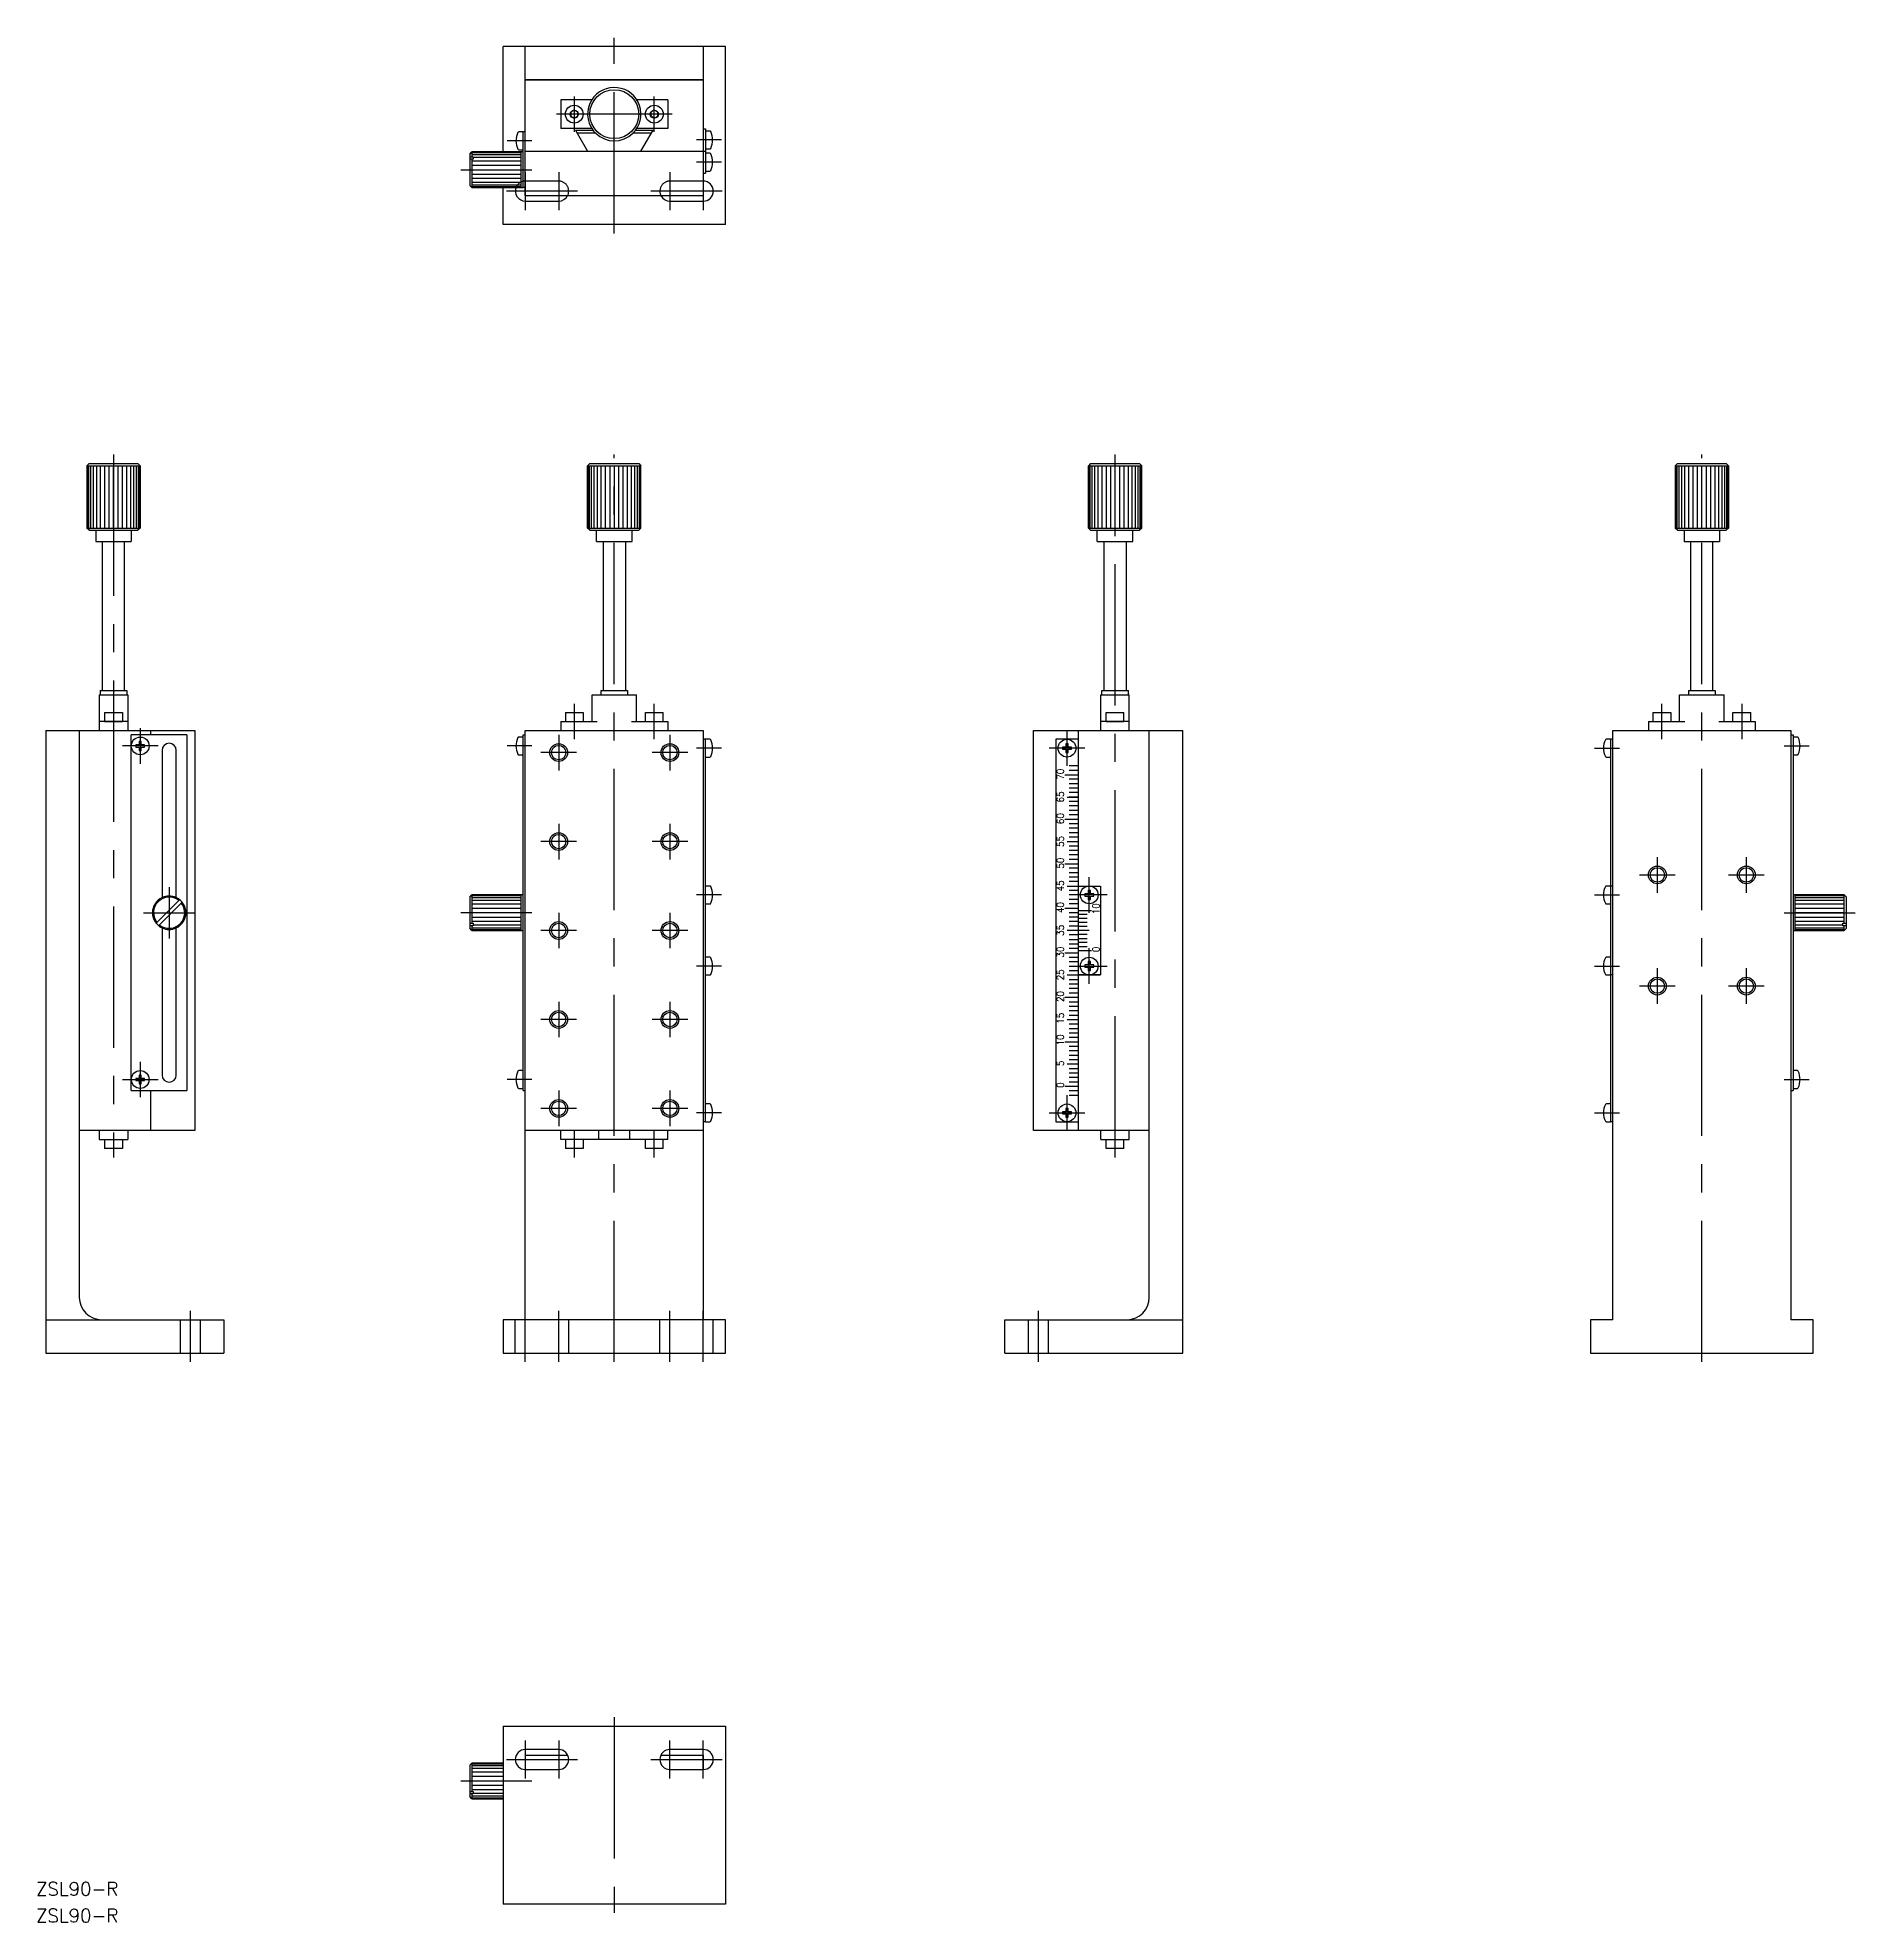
# Model space of a CAD drawing. Extents: x -130 to 279, y -223 to 201.
import ezdxf

# ---------------------------------------------------------------- set-up
doc = ezdxf.new("R2010")
doc.units = 0
doc.linetypes.add('CENTER', pattern=[50.8, 31.75, -6.35, 6.35, -6.35])
doc.linetypes.add('DASHED', pattern=[19.05, 12.7, -6.35])
doc.layers.get('0').update_dxf_attribs({"linetype": 'CONTINUOUS'})
doc.layers.add('CENTER', color=1, linetype='CONTINUOUS')
doc.styles.add('CONVERTER_1', font='txt.shx', dxfattribs={"width": 0.9})
doc.styles.get("Standard").update_dxf_attribs({"font": 'txt.shx', "height": 3, "bigfont": 'bigfont.shx'})

msp = doc.modelspace()

# ---------------------------------------------------------------- linework, layer by layer
at = {"color": 7, "linetype": 'CONTINUOUS'}
for p, q in [((-25, 175.05), (-25, 198.75)), ((-20, 198.75), (-25, 198.75)), ((20, 198.75), (-20, 198.75)), ((-20, 191.25), (-20, 198.75)), ((20, 198.75), (20, 191.25)), ((25, 198.75), (20, 198.75)), ((25, 158.75), (25, 198.75)), ((20, 191.25), (-20, 191.25)), ((-20, 191.25), (20, 191.25)), ((-20, 179.55), (-20, 191.25)), ((-20, 191.25), (-9, 191.25)), ((-9, 191.25), (20, 191.25)), ((20, 191.25), (20, 165.25)), ((-12, 186.75), (-12, 180.35)), ((-5.08, 186.75), (-12, 186.75)), ((12, 186.75), (5.08, 186.75)), ((12, 186.75), (12, 180.35)), ((-9, 184.45), (-9.78, 184)), ((-9.78, 184), (-9.78, 183.1)), ((-9.78, 183.1), (-9, 182.65)), ((-8.22, 184), (-9, 184.45)), ((-8.22, 183.1), (-9, 182.65)), ((-8.22, 183.1), (-8.22, 184)), ((9, 184.45), (8.22, 184)), ((8.22, 184), (8.22, 183.1)), ((9, 182.65), (8.22, 183.1)), ((9.78, 184), (9, 184.45)), ((9, 182.65), (9.78, 183.1)), ((9.78, 183.1), (9.78, 184)), ((-20.5, 179.55), (-21.49, 179.55)), ((-20.5, 167.05), (-20.5, 179.55)), ((-20, 179.55), (-20.5, 179.55)), ((-20, 165.25), (-20, 179.55)), ((-5.08, 180.35), (-12, 180.35)), ((-8.71, 179.95), (-8.31, 179.25)), ((-8.71, 179.95), (-4.8, 179.95)), ((-8.48, 179.55), (-8.31, 179.25)), ((-4.18, 179.25), (-8.31, 179.25)), ((-8.31, 179.25), (-6, 175.25)), ((8.31, 179.25), (4.18, 179.25)), ((4.8, 179.95), (8.71, 179.95)), ((12, 180.35), (5.08, 180.35)), ((6, 175.25), (8.71, 179.95)), ((20, 180.25), (20, 179.95)), ((20, 180.25), (20.5, 180.25)), ((20.5, 180.25), (20.5, 175.25)), ((21.49, 179.75), (20.5, 179.75)), ((-32.5, 174.55), (-32, 175.05)), ((-32.5, 174.55), (-32.5, 167.55)), ((-32.5, 173.97), (-31.7, 173.97)), ((-20.5, 175.05), (-32, 175.05)), ((-32, 175.05), (-32, 173.97)), ((-32, 174.91), (-21, 174.91)), ((-32, 174.51), (-21, 174.51)), ((-31.7, 173.97), (-31.7, 173.41)), ((-31.7, 173.88), (-21, 173.88)), ((-21.49, 175.55), (-20.5, 175.55)), ((-21, 175.05), (-21, 167.05)), ((-20, 175.25), (20.5, 175.25)), ((20.5, 175.75), (21.49, 175.75)), ((20.5, 175.25), (20.5, 170.25)), ((21.49, 174.75), (20.5, 174.75)), ((-31.7, 173.41), (-32.5, 173.41)), ((-32, 173.41), (-32, 167.05)), ((-32, 173.05), (-21, 173.05)), ((-32, 172.08), (-21, 172.08)), ((-32, 171.05), (-21, 171.05)), ((-21, 170.01), (-32, 170.01)), ((20, 170.25), (20.5, 170.25)), ((20.5, 170.75), (21.49, 170.75)), ((-32, 167.05), (-32.5, 167.55)), ((-21, 169.05), (-32, 169.05)), ((-21, 168.22), (-32, 168.22)), ((-21, 167.58), (-32, 167.58)), ((-21, 167.18), (-32, 167.18)), ((-32, 167.05), (-21, 167.05)), ((-25, 158.75), (-25, 167.05)), ((-21, 167.05), (-21, 167.3)), ((-21, 167.05), (-20.5, 167.05)), ((-20, 167.05), (-20.5, 167.05)), ((-20, 165.25), (0, 165.25)), ((-20, 164), (-12.5, 164)), ((0, 165.25), (20, 165.25)), ((12.5, 164), (20, 164)), ((25, 158.75), (-25, 158.75)), ((-118.57, 104.5), (-118.07, 105)), ((-118.57, 104.5), (-118.57, 90.5)), ((-118.57, 104.5), (-118.48, 104.5)), ((-118.48, 104.5), (-118.48, 90.5)), ((-118.48, 104.5), (-118.21, 104.5)), ((-118.21, 104.5), (-118.21, 90.5)), ((-118.21, 104.5), (-117.77, 104.5)), ((-118.07, 105), (-114.77, 105)), ((-117.77, 104.5), (-117.77, 90.5)), ((-117.77, 104.5), (-117.17, 104.5)), ((-117.17, 104.5), (-117.17, 90.5)), ((-117.17, 104.5), (-116.43, 104.5)), ((-116.43, 104.5), (-116.43, 90.5)), ((-116.43, 104.5), (-115.57, 104.5)), ((-115.57, 104.5), (-115.57, 90.5)), ((-115.57, 104.5), (-114.59, 104.5)), ((-114.77, 105), (-114.57, 105)), ((-114.59, 104.5), (-114.59, 90.5)), ((-114.59, 104.5), (-113.61, 104.5)), ((-114.57, 105), (-110.57, 105)), ((-113.61, 104.5), (-113.61, 90.5)), ((-113.61, 104.5), (-112.57, 104.5)), ((-112.57, 104.5), (-106.57, 104.5)), ((-112.57, 90.5), (-112.57, 104.5)), ((-111.53, 90.5), (-111.53, 104.5)), ((-110.57, 105), (-107.07, 105)), ((-110.55, 90.5), (-110.55, 104.5)), ((-109.57, 90.5), (-109.57, 104.5)), ((-108.71, 90.5), (-108.71, 104.5)), ((-107.97, 90.5), (-107.97, 104.5)), ((-107.38, 90.5), (-107.38, 104.5)), ((-106.57, 104.5), (-107.07, 105)), ((-106.93, 90.5), (-106.93, 104.5)), ((-106.66, 90.5), (-106.66, 104.5)), ((-106.57, 90.5), (-106.57, 104.5)), ((-106.57, 104.5), (-106.57, 90.5)), ((-5.5, 105), (-6, 104.5)), ((-6, 90.5), (-6, 104.5)), ((-6, 104.5), (-6, 90.5)), ((-6, 104.5), (0, 104.5)), ((-5.91, 104.5), (-5.91, 90.5)), ((-5.64, 104.5), (-5.64, 90.5)), ((-5.5, 105), (-2, 105)), ((-5.2, 104.5), (-5.2, 90.5)), ((-4.6, 104.5), (-4.6, 90.5)), ((-3.86, 104.5), (-3.86, 90.5)), ((-3, 104.5), (-3, 90.5)), ((-2.02, 104.5), (-2.02, 90.5)), ((-2, 105), (2, 105)), ((-1.04, 104.5), (-1.04, 90.5)), ((0, 104.5), (1.04, 104.5)), ((0, 104.5), (0, 90.5)), ((1.04, 90.5), (1.04, 104.5)), ((1.04, 104.5), (2.02, 104.5)), ((2, 105), (2.2, 105)), ((2.02, 90.5), (2.02, 104.5)), ((2.02, 104.5), (3, 104.5)), ((2.2, 105), (5.5, 105)), ((3, 90.5), (3, 104.5)), ((3, 104.5), (3.86, 104.5)), ((3.86, 90.5), (3.86, 104.5)), ((3.86, 104.5), (4.6, 104.5)), ((4.6, 90.5), (4.6, 104.5)), ((4.6, 104.5), (5.2, 104.5)), ((5.2, 90.5), (5.2, 104.5)), ((5.2, 104.5), (5.64, 104.5)), ((5.5, 105), (6, 104.5)), ((5.64, 90.5), (5.64, 104.5)), ((5.64, 104.5), (5.91, 104.5)), ((5.91, 90.5), (5.91, 104.5)), ((5.91, 104.5), (6, 104.5)), ((6, 90.5), (6, 104.5)), ((107.07, 105), (106.57, 104.5)), ((106.57, 104.5), (112.57, 104.5)), ((106.57, 90.5), (106.57, 104.5)), ((106.57, 104.5), (106.57, 90.5)), ((106.66, 104.5), (106.66, 90.5)), ((106.93, 104.5), (106.93, 90.5)), ((107.07, 105), (110.57, 105)), ((107.38, 104.5), (107.38, 90.5)), ((107.97, 104.5), (107.97, 90.5)), ((108.71, 104.5), (108.71, 90.5)), ((109.57, 104.5), (109.57, 90.5)), ((110.55, 104.5), (110.55, 90.5)), ((110.57, 105), (114.57, 105)), ((111.53, 104.5), (111.53, 90.5)), ((112.57, 104.5), (113.61, 104.5)), ((112.57, 90.5), (112.57, 104.5)), ((113.61, 90.5), (113.61, 104.5)), ((113.61, 104.5), (114.59, 104.5)), ((114.57, 105), (114.77, 105)), ((114.59, 90.5), (114.59, 104.5)), ((114.59, 104.5), (115.57, 104.5)), ((114.77, 105), (118.07, 105)), ((115.57, 90.5), (115.57, 104.5)), ((115.57, 104.5), (116.43, 104.5)), ((116.43, 90.5), (116.43, 104.5)), ((116.43, 104.5), (117.17, 104.5)), ((117.17, 90.5), (117.17, 104.5)), ((117.17, 104.5), (117.77, 104.5)), ((117.77, 90.5), (117.77, 104.5)), ((117.77, 104.5), (118.21, 104.5)), ((118.07, 105), (118.57, 104.5)), ((118.21, 90.5), (118.21, 104.5)), ((118.21, 104.5), (118.48, 104.5)), ((118.48, 90.5), (118.48, 104.5)), ((118.48, 104.5), (118.57, 104.5)), ((118.57, 90.5), (118.57, 104.5)), ((238.47, 104.5), (238.97, 105)), ((238.47, 104.5), (238.47, 90.5)), ((238.47, 104.5), (238.56, 104.5)), ((238.56, 104.5), (238.56, 90.5)), ((238.56, 104.5), (238.83, 104.5)), ((238.83, 104.5), (238.83, 90.5)), ((238.83, 104.5), (239.27, 104.5)), ((238.97, 105), (242.27, 105)), ((239.27, 104.5), (239.27, 90.5)), ((239.27, 104.5), (239.87, 104.5)), ((239.87, 104.5), (239.87, 90.5)), ((239.87, 104.5), (240.61, 104.5)), ((240.61, 104.5), (240.61, 90.5)), ((240.61, 104.5), (241.47, 104.5)), ((241.47, 104.5), (241.47, 90.5)), ((241.47, 104.5), (242.45, 104.5)), ((242.27, 105), (242.47, 105)), ((242.45, 104.5), (242.45, 90.5)), ((242.45, 104.5), (243.43, 104.5)), ((242.47, 105), (246.47, 105)), ((243.43, 104.5), (243.43, 90.5)), ((243.43, 104.5), (244.47, 104.5)), ((244.47, 90.5), (244.47, 104.5)), ((244.47, 104.5), (250.47, 104.5)), ((245.51, 90.5), (245.51, 104.5)), ((246.47, 105), (249.97, 105)), ((246.49, 90.5), (246.49, 104.5)), ((247.47, 90.5), (247.47, 104.5)), ((248.33, 90.5), (248.33, 104.5)), ((249.07, 90.5), (249.07, 104.5)), ((249.67, 90.5), (249.67, 104.5)), ((250.47, 104.5), (249.97, 105)), ((250.11, 90.5), (250.11, 104.5)), ((250.38, 90.5), (250.38, 104.5)), ((250.47, 104.5), (250.47, 90.5)), ((250.47, 90.5), (250.47, 104.5)), ((-118.07, 90), (-118.57, 90.5)), ((-118.57, 90.5), (-118.48, 90.5)), ((-118.48, 90.5), (-118.21, 90.5)), ((-118.21, 90.5), (-117.77, 90.5)), ((-118.07, 90), (-107.07, 90)), ((-117.77, 90.5), (-117.17, 90.5)), ((-117.17, 90.5), (-116.43, 90.5)), ((-116.57, 90), (-116.57, 87.5)), ((-116.43, 90.5), (-115.57, 90.5)), ((-115.57, 90.5), (-114.59, 90.5)), ((-114.59, 90.5), (-113.61, 90.5)), ((-113.61, 90.5), (-112.57, 90.5)), ((-112.57, 90.5), (-106.57, 90.5)), ((-108.57, 90), (-108.57, 87.5)), ((-108.57, 90), (-108.57, 87.5)), ((-106.57, 90.5), (-107.07, 90)), ((-5.5, 90), (-6, 90.5)), ((-6, 90.5), (0, 90.5)), ((-5.5, 90), (5.5, 90)), ((-4, 90), (4, 90)), ((-4, 87.5), (-4, 90)), ((-4, 87.5), (-4, 90)), ((0, 90.5), (1.04, 90.5)), ((1.04, 90.5), (2.02, 90.5)), ((2.02, 90.5), (3, 90.5)), ((3, 90.5), (3.86, 90.5)), ((3.86, 90.5), (4.6, 90.5)), ((4, 87.5), (4, 90)), ((4.6, 90.5), (5.2, 90.5)), ((5.2, 90.5), (5.64, 90.5)), ((6, 90.5), (5.5, 90)), ((5.64, 90.5), (5.91, 90.5)), ((5.91, 90.5), (6, 90.5)), ((106.57, 90.5), (112.57, 90.5)), ((107.07, 90), (106.57, 90.5)), ((106.57, 90.5), (106.66, 90.5)), ((106.66, 90.5), (106.93, 90.5)), ((106.93, 90.5), (107.38, 90.5)), ((107.07, 90), (118.07, 90)), ((108.57, 87.5), (108.57, 90)), ((108.57, 87.5), (108.57, 90)), ((108.57, 90), (116.57, 90)), ((112.57, 90.5), (113.61, 90.5)), ((113.61, 90.5), (114.59, 90.5)), ((114.59, 90.5), (115.57, 90.5)), ((115.57, 90.5), (116.43, 90.5)), ((116.43, 90.5), (117.17, 90.5)), ((116.57, 87.5), (116.57, 90)), ((117.17, 90.5), (117.77, 90.5)), ((117.77, 90.5), (118.21, 90.5)), ((118.57, 90.5), (118.07, 90)), ((118.21, 90.5), (118.48, 90.5)), ((118.48, 90.5), (118.57, 90.5)), ((238.47, 90.5), (238.56, 90.5)), ((238.97, 90), (238.47, 90.5)), ((238.56, 90.5), (238.83, 90.5)), ((238.83, 90.5), (239.27, 90.5)), ((238.97, 90), (249.97, 90)), ((239.27, 90.5), (239.87, 90.5)), ((239.87, 90.5), (240.61, 90.5)), ((240.47, 90), (240.47, 87.5)), ((240.47, 90), (248.47, 90)), ((240.61, 90.5), (241.47, 90.5)), ((241.47, 90.5), (242.45, 90.5)), ((242.45, 90.5), (243.43, 90.5)), ((243.43, 90.5), (244.47, 90.5)), ((244.47, 90.5), (250.47, 90.5)), ((248.47, 90), (248.47, 87.5)), ((248.47, 90), (248.47, 87.5)), ((250.47, 90.5), (249.97, 90)), ((-116.57, 87.5), (-108.57, 87.5)), ((-116.57, 87.5), (-115.07, 87.5)), ((-115.07, 54), (-115.07, 87.5)), ((-115.07, 87.5), (-110.07, 87.5)), ((-110.07, 54), (-110.07, 87.5)), ((-110.07, 87.5), (-108.57, 87.5)), ((-4, 87.5), (4, 87.5)), ((-4, 87.5), (-2.5, 87.5)), ((-2.5, 87.5), (-2.5, 54)), ((-2.5, 87.5), (2.5, 87.5)), ((2.5, 87.5), (2.5, 54)), ((2.5, 87.5), (4, 87.5)), ((108.57, 87.5), (110.07, 87.5)), ((108.57, 87.5), (116.57, 87.5)), ((110.07, 87.5), (110.07, 54)), ((110.07, 87.5), (115.07, 87.5)), ((115.07, 87.5), (115.07, 54)), ((115.07, 87.5), (116.57, 87.5)), ((240.47, 87.5), (241.97, 87.5)), ((240.47, 87.5), (248.47, 87.5)), ((241.97, 54), (241.97, 87.5)), ((241.97, 87.5), (246.97, 87.5)), ((246.97, 54), (246.97, 87.5)), ((246.97, 87.5), (248.47, 87.5)), ((-115.77, 53), (-109.37, 53)), ((-115.77, 53), (-115.77, 47)), ((-115.57, 54), (-115.07, 54)), ((-115.57, 54), (-115.57, 53)), ((-115.07, 54), (-110.07, 54)), ((-110.07, 54), (-109.57, 54)), ((-109.57, 54), (-109.57, 53)), ((-109.37, 53), (-109.37, 47)), ((-5, 47), (-5, 53)), ((-5, 53), (-2.5, 53)), ((-3, 54), (-3, 53)), ((-3, 54), (-2.5, 54)), ((-2.5, 54), (2.5, 54)), ((-2.5, 53), (2.5, 53)), ((2.5, 54), (3, 54)), ((2.5, 53), (5, 53)), ((3, 54), (3, 53)), ((5, 47), (5, 53)), ((109.37, 53), (115.77, 53)), ((109.37, 47), (109.37, 53)), ((109.57, 54), (110.07, 54)), ((109.57, 53), (109.57, 54)), ((110.07, 54), (115.07, 54)), ((115.07, 54), (115.57, 54)), ((115.57, 53), (115.57, 54)), ((115.77, 47), (115.77, 53)), ((239.47, 53), (241.97, 53)), ((239.47, 47), (239.47, 53)), ((241.47, 54), (241.97, 54)), ((241.47, 54), (241.47, 53)), ((241.97, 54), (246.97, 54)), ((241.97, 53), (246.97, 53)), ((246.97, 54), (247.47, 54)), ((246.97, 53), (249.47, 53)), ((247.47, 54), (247.47, 53)), ((249.47, 47), (249.47, 53)), ((-109.37, 47), (-115.77, 47)), ((-115.77, 47), (-115.77, 45)), ((-114.57, 49), (-110.57, 49)), ((-114.57, 49), (-114.57, 47)), ((-114.57, 47), (-110.57, 47)), ((-110.57, 49), (-110.57, 47)), ((-109.37, 47), (-109.37, 45)), ((-12, 47), (-3.84, 47)), ((-12, 47), (-12, 45)), ((-11, 49), (-11, 47)), ((-11, 49), (-7, 49)), ((-11, 47), (-7, 47)), ((-7, 49), (-7, 47)), ((3.84, 47), (7, 47)), ((7, 49), (11, 49)), ((7, 47), (7, 49)), ((7, 47), (12, 47)), ((11, 47), (11, 49)), ((11, 47), (12, 47)), ((12, 47), (12, 45)), ((115.77, 47), (109.37, 47)), ((109.37, 45), (109.37, 47)), ((110.57, 47), (110.57, 49)), ((110.57, 49), (114.57, 49)), ((110.57, 47), (114.57, 47)), ((114.57, 47), (114.57, 49)), ((115.77, 45), (115.77, 47)), ((232.47, 47), (240.63, 47)), ((232.47, 47), (232.47, 45)), ((233.47, 49), (233.47, 47)), ((233.47, 49), (237.47, 49)), ((233.47, 47), (237.47, 47)), ((237.47, 49), (237.47, 47)), ((248.31, 47), (251.47, 47)), ((251.47, 49), (255.47, 49)), ((251.47, 47), (251.47, 49)), ((251.47, 47), (256.47, 47)), ((255.47, 47), (255.47, 49)), ((255.47, 47), (256.47, 47)), ((256.47, 47), (256.47, 45)), ((-127.77, 45), (-127.77, -95)), ((-127.77, 45), (-120.27, 45)), ((-120.27, 45), (-120.27, -45)), ((-120.27, 45), (-120.27, -82.5)), ((-120.27, 45), (-120.27, -45)), ((-120.27, 45), (-94.27, 45)), ((-119.87, 45), (-115.57, 45)), ((-108.57, -36), (-108.57, 44)), ((-104.27, 44), (-108.57, 44)), ((-106.32, 42.5), (-106.82, 42.5)), ((-106.82, 42.5), (-106.82, 41.75)), ((-106.32, 41.75), (-106.32, 42.5)), ((-104.27, 45), (-104.27, 44)), ((-96.07, 44), (-104.27, 44)), ((-96.07, 44), (-96.07, -36)), ((-94.27, 45), (-94.27, 40.5)), ((-20.5, 43.5), (-21.49, 43.5)), ((-20.5, 0), (-20.5, 44)), ((-20.5, 44), (-20, 44)), ((-20, -45), (-20, 45)), ((-20, -87.5), (-20, 45)), ((-20, 45), (-14, 45)), ((-14, 45), (-12, 45)), ((-12, 45), (-10, 45)), ((-10, 45), (-4, 45)), ((-4, 45), (-3, 45)), ((-3, 45), (-2.5, 45)), ((-2.5, 45), (2.5, 45)), ((2.5, 45), (3, 45)), ((3, 45), (4, 45)), ((4, 45), (5, 45)), ((5, 45), (10, 45)), ((10, 45), (12, 45)), ((12, 45), (14, 45)), ((14, 45), (20, 45)), ((20, 45), (20, -87.5)), ((20.5, 43), (20, 43)), ((20.5, -43), (20.5, 43)), ((21.49, 43), (20.5, 43)), ((94.27, 0), (94.27, 45)), ((94.27, 45), (120.27, 45)), ((99.27, 43), (99.27, -43)), ((104.27, 43), (99.27, 43)), ((104.27, 45), (104.27, 43)), ((104.27, 43), (104.27, -45)), ((120.27, -82.5), (120.27, 45)), ((120.27, -45), (120.27, 45)), ((120.27, 45), (127.77, 45)), ((127.77, -95), (127.77, 45)), ((223.97, 43), (222.98, 43)), ((223.97, 43), (223.97, 10)), ((224.47, 43), (223.97, 43)), ((224.47, -87.5), (224.47, 45)), ((224.47, 10), (224.47, 45)), ((224.47, 45), (264.47, 45)), ((224.47, 45), (264.47, 45)), ((264.47, 45), (264.47, -45)), ((264.47, 45), (264.47, -87.5)), ((264.47, 44), (264.97, 44)), ((264.97, 44), (264.97, 0)), ((265.96, 43.5), (264.97, 43.5)), ((-107.57, 41.75), (-107.57, 41.25)), ((-106.82, 41.75), (-107.57, 41.75)), ((-107.57, 41.25), (-106.82, 41.25)), ((-106.82, 41.25), (-106.82, 40.5)), ((-106.82, 40.5), (-106.32, 40.5)), ((-105.57, 41.75), (-106.32, 41.75)), ((-106.32, 41.25), (-105.57, 41.25)), ((-106.32, 40.5), (-106.32, 41.25)), ((-105.57, 41.25), (-105.57, 41.75)), ((-101.67, 40.5), (-101.67, 7.4)), ((-98.47, 7.4), (-98.47, 40.5)), ((-94.27, 40.5), (-94.27, -32.5)), ((-21.49, 39.5), (-20.5, 39.5)), ((20.5, 39), (21.49, 39)), ((100.77, 41.25), (100.77, 40.75)), ((101.52, 41.25), (100.77, 41.25)), ((100.77, 40.75), (101.52, 40.75)), ((101.52, 42), (101.52, 41.25)), ((102.02, 42), (101.52, 42)), ((101.52, 40.75), (101.52, 40)), ((101.52, 40), (102.02, 40)), ((102.02, 41.25), (102.02, 42)), ((102.77, 41.25), (102.02, 41.25)), ((102.02, 40.75), (102.77, 40.75)), ((102.02, 40), (102.02, 40.75)), ((102.77, 40.75), (102.77, 41.25)), ((222.98, 39), (223.97, 39)), ((264.97, 39.5), (265.96, 39.5)), ((101.27, 35), (104.27, 35)), ((104.27, 37), (102.27, 37)), ((104.27, 36), (102.27, 36)), ((104.27, 36), (102.27, 36)), ((104.27, 34), (102.27, 34)), ((101.77, 30), (104.27, 30)), ((104.27, 33), (102.27, 33)), ((104.27, 33), (102.27, 33)), ((104.27, 33), (102.27, 33)), ((104.27, 32), (102.27, 32)), ((104.27, 32), (102.27, 32)), ((104.27, 31), (102.27, 31)), ((104.27, 31), (102.27, 31)), ((104.27, 30), (102.27, 30)), ((104.27, 30), (102.27, 30)), ((104.27, 30), (104.27, 25)), ((104.27, 29), (102.27, 29)), ((104.27, 28), (102.27, 28)), ((104.27, 27), (102.27, 27)), ((104.27, 26), (102.27, 26)), ((101.27, 25), (104.27, 25)), ((104.27, 24), (102.27, 24)), ((104.27, 24), (102.27, 24)), ((104.27, 23), (102.27, 23)), ((104.27, 23), (102.27, 23)), ((104.27, 22), (102.27, 22)), ((104.27, 22), (102.27, 22)), ((101.77, 20), (104.27, 20)), ((104.27, 21), (102.27, 21)), ((104.27, 21), (102.27, 21)), ((104.27, 19), (102.27, 19)), ((104.27, 18), (102.27, 18)), ((104.27, 17), (102.27, 17)), ((101.27, 15), (104.27, 15)), ((104.27, 16), (102.27, 16)), ((104.27, 14), (102.27, 14)), ((104.27, 13), (102.27, 13)), ((21.49, 10), (20.5, 10)), ((101.77, 10), (109.27, 10)), ((104.27, 12), (102.27, 12)), ((104.27, 11), (102.27, 11)), ((104.27, 9), (102.27, 9)), ((104.27, 10), (109.27, 10)), ((107.02, 9), (106.52, 9)), ((106.52, 9), (106.52, 8.25)), ((107.02, 8.25), (107.02, 9)), ((109.27, 10), (109.27, -10)), ((223.97, 10), (222.98, 10)), ((223.97, 10), (223.97, -10)), ((224.47, 10), (223.97, 10)), ((224.47, -10), (224.47, 10)), ((-97.71, 6.93), (-103, 1.64)), ((-97.14, 6.36), (-102.43, 1.07)), ((-32.5, 7.5), (-32, 8)), ((-32.5, 7.5), (-32.5, 0.5)), ((-21, 8), (-32, 8)), ((-32, 8), (-32, 1.64)), ((-32, 7.86), (-21, 7.86)), ((-32, 7.46), (-21, 7.46)), ((-32, 6.83), (-21, 6.83)), ((-32, 6), (-21, 6)), ((-32, 5.04), (-21, 5.04)), ((-21, 8), (-21, 4)), ((-21, 7.75), (-21, 8)), ((-20.5, 8), (-21, 8)), ((20.5, 6), (21.49, 6)), ((101.27, 5), (104.27, 5)), ((104.27, 8), (102.27, 8)), ((104.27, 7), (102.27, 7)), ((104.27, 6), (102.27, 6)), ((104.27, 4.5), (107.27, 4.5)), ((105.77, 8.25), (105.77, 7.75)), ((106.52, 8.25), (105.77, 8.25)), ((105.77, 7.75), (106.52, 7.75)), ((106.52, 7.75), (106.52, 7)), ((106.52, 7), (107.02, 7)), ((107.77, 8.25), (107.02, 8.25)), ((107.02, 7.75), (107.77, 7.75)), ((107.02, 7), (107.02, 7.75)), ((107.77, 7.75), (107.77, 8.25)), ((222.98, 6), (223.97, 6)), ((265.47, 8), (264.97, 8)), ((276.47, 8), (265.47, 8)), ((265.47, 4), (265.47, 8)), ((265.47, 8), (265.47, 7.75)), ((265.47, 7.86), (276.47, 7.86)), ((265.47, 7.46), (276.47, 7.46)), ((265.47, 6.83), (276.47, 6.83)), ((265.47, 6), (276.47, 6)), ((265.47, 5.04), (276.47, 5.04)), ((276.47, 1.64), (276.47, 8)), ((276.47, 8), (276.97, 7.5)), ((276.97, 0.5), (276.97, 7.5)), ((-101.67, 0.6), (-101.67, -32.5)), ((-98.47, -32.5), (-98.47, 0.6)), ((-32.5, 1.64), (-31.7, 1.64)), ((-31.7, 1.07), (-32.5, 1.07)), ((-32, 0), (-32.5, 0.5)), ((-21, 4), (-32, 4)), ((-21, 2.96), (-32, 2.96)), ((-21, 2), (-32, 2)), ((-32, 1.07), (-32, 0)), ((-21, 0.54), (-32, 0.54)), ((-21, 0.14), (-32, 0.14)), ((-32, 0), (-20.5, 0)), ((-31.7, 1.64), (-31.7, 1.07)), ((-21, 1.17), (-31.7, 1.17)), ((-21, 4), (-21, 0)), ((-20.5, -36), (-20.5, 0)), ((94.27, -45), (94.27, 0)), ((106.77, 0), (101.77, 0)), ((104.27, 4), (102.27, 4)), ((104.27, 3), (102.27, 3)), ((104.27, 2), (102.27, 2)), ((104.27, 1), (102.27, 1)), ((106.27, 3.6), (104.27, 3.6)), ((106.27, 2.7), (104.27, 2.7)), ((106.27, 1.8), (104.27, 1.8)), ((106.27, 0.9), (104.27, 0.9)), ((264.97, 0), (264.97, -36)), ((264.97, 0), (276.47, 0)), ((276.47, 4), (265.47, 4)), ((265.47, 0), (265.47, 4)), ((276.47, 2.96), (265.47, 2.96)), ((276.47, 2), (265.47, 2)), ((276.17, 1.17), (265.47, 1.17)), ((276.47, 0.54), (265.47, 0.54)), ((276.47, 0.14), (265.47, 0.14)), ((276.17, 1.64), (276.97, 1.64)), ((276.17, 1.07), (276.17, 1.64)), ((276.97, 1.07), (276.17, 1.07)), ((276.47, 0), (276.47, 1.07)), ((276.97, 0.5), (276.47, 0)), ((104.27, -1), (102.27, -1)), ((102.27, -2), (104.27, -2)), ((102.27, -3), (104.27, -3)), ((102.27, -4), (104.27, -4)), ((106.27, -0.9), (104.27, -0.9)), ((104.27, -1.8), (106.27, -1.8)), ((106.27, -2.7), (104.27, -2.7)), ((104.27, -3.6), (106.27, -3.6)), ((21.49, -6), (20.5, -6)), ((101.27, -5), (104.27, -5)), ((102.27, -6), (104.27, -6)), ((102.27, -7), (104.27, -7)), ((102.27, -8), (104.27, -8)), ((104.27, -4.5), (107.27, -4.5)), ((105.77, -7.75), (105.77, -8.25)), ((106.52, -7.75), (105.77, -7.75)), ((105.77, -8.25), (106.52, -8.25)), ((107.02, -7), (106.52, -7)), ((106.52, -7), (106.52, -7.75)), ((106.52, -8.25), (106.52, -9)), ((107.02, -7.75), (107.02, -7)), ((107.77, -7.75), (107.02, -7.75)), ((107.02, -8.25), (107.77, -8.25)), ((107.02, -9), (107.02, -8.25)), ((107.77, -8.25), (107.77, -7.75)), ((223.97, -6), (222.98, -6)), ((20.5, -10), (21.49, -10)), ((101.77, -10), (109.27, -10)), ((102.27, -9), (104.27, -9)), ((102.27, -11), (104.27, -11)), ((102.27, -12), (104.27, -12)), ((109.27, -10), (104.27, -10)), ((104.27, -10), (109.27, -10)), ((106.52, -9), (107.02, -9)), ((222.98, -10), (223.97, -10)), ((223.97, -10), (223.97, -43)), ((224.47, -10), (223.97, -10)), ((224.47, -45), (224.47, -10)), ((101.27, -15), (104.27, -15)), ((102.27, -13), (104.27, -13)), ((102.27, -14), (104.27, -14)), ((102.27, -16), (104.27, -16)), ((101.77, -20), (104.27, -20)), ((102.27, -17), (104.27, -17)), ((102.27, -18), (104.27, -18)), ((102.27, -19), (104.27, -19)), ((102.27, -21), (104.27, -21)), ((101.27, -25), (104.27, -25)), ((102.27, -22), (104.27, -22)), ((102.27, -23), (104.27, -23)), ((102.27, -24), (104.27, -24)), ((102.27, -26), (104.27, -26)), ((102.27, -27), (104.27, -27)), ((102.27, -28), (104.27, -28)), ((102.27, -29), (104.27, -29)), ((-107.57, -33.25), (-107.57, -33.75)), ((-106.82, -33.25), (-107.57, -33.25)), ((-107.57, -33.75), (-106.82, -33.75)), ((-106.32, -32.5), (-106.82, -32.5)), ((-106.82, -32.5), (-106.82, -33.25)), ((-106.82, -33.75), (-106.82, -34.5)), ((-106.32, -33.25), (-106.32, -32.5)), ((-105.57, -33.25), (-106.32, -33.25)), ((-106.32, -34.5), (-106.32, -33.75)), ((-106.32, -33.75), (-105.57, -33.75)), ((-105.57, -33.75), (-105.57, -33.25)), ((-94.27, -32.5), (-94.27, -45)), ((-20.5, -31.5), (-21.49, -31.5)), ((101.77, -30), (104.27, -30)), ((102.27, -31), (104.27, -31)), ((102.27, -32), (104.27, -32)), ((102.27, -33), (104.27, -33)), ((265.96, -31.5), (264.97, -31.5)), ((-108.57, -36), (-104.27, -36)), ((-106.82, -34.5), (-106.32, -34.5)), ((-104.27, -36), (-104.27, -45)), ((-104.27, -36), (-96.07, -36)), ((-21.49, -35.5), (-20.5, -35.5)), ((-20.5, -36), (-20, -36)), ((101.27, -35), (104.27, -35)), ((102.27, -34), (104.27, -34)), ((102.27, -36), (104.27, -36)), ((102.27, -37), (104.27, -37)), ((264.47, -36), (264.97, -36)), ((264.97, -35.5), (265.96, -35.5)), ((21.49, -39), (20.5, -39)), ((101.52, -40.75), (100.77, -40.75)), ((100.77, -40.75), (100.77, -41.25)), ((100.77, -41.25), (101.52, -41.25)), ((102.02, -40), (101.52, -40)), ((101.52, -40), (101.52, -40.75)), ((101.52, -41.25), (101.52, -42)), ((101.52, -42), (102.02, -42)), ((102.02, -40.75), (102.02, -40)), ((102.77, -40.75), (102.02, -40.75)), ((102.02, -42), (102.02, -41.25)), ((102.02, -41.25), (102.77, -41.25)), ((102.77, -41.25), (102.77, -40.75)), ((223.97, -39), (222.98, -39)), ((-94.27, -45), (-120.27, -45)), ((-115.97, -45), (-120.27, -45)), ((-115.77, -45), (-115.77, -47)), ((-109.37, -45), (-109.37, -47)), ((-5, -45), (-20, -45)), ((-12, -45), (-14, -45)), ((-12, -47), (-12, -45)), ((-10, -45), (-12, -45)), ((-3.5, -45), (-5, -45)), ((3.5, -45), (-3.5, -45)), ((-3.5, -47), (-3.5, -45)), ((3.5, -47), (3.5, -45)), ((5, -45), (3.5, -45)), ((20, -45), (5, -45)), ((12, -47), (12, -45)), ((20.5, -43), (20, -43)), ((20.5, -43), (21.49, -43)), ((101.27, -45), (94.27, -45)), ((99.27, -43), (104.27, -43)), ((101.77, -45), (101.27, -45)), ((120.27, -45), (101.77, -45)), ((109.37, -47), (109.37, -45)), ((115.77, -47), (115.77, -45)), ((222.98, -43), (223.97, -43)), ((224.47, -43), (223.97, -43)), ((-115.77, -47), (-109.37, -47)), ((-114.57, -47), (-114.57, -49)), ((-110.57, -49), (-114.57, -49)), ((-110.57, -47), (-110.57, -49)), ((-5, -47), (-12, -47)), ((-11, -47), (-12, -47)), ((-11, -47), (-11, -49)), ((-7, -49), (-11, -49)), ((-7, -47), (-7, -49)), ((-3.5, -47), (-5, -47)), ((3.5, -47), (-3.5, -47)), ((5, -47), (3.5, -47)), ((12, -47), (5, -47)), ((7, -49), (7, -47)), ((11, -49), (7, -49)), ((11, -49), (11, -47)), ((109.37, -47), (115.77, -47)), ((110.57, -49), (110.57, -47)), ((114.57, -49), (110.57, -49)), ((114.57, -49), (114.57, -47)), ((-127.77, -87.5), (-87.77, -87.5)), ((-87.77, -87.5), (-87.77, -95)), ((25, -87.5), (-25, -87.5)), ((-25, -87.5), (-25, -95)), ((25, -95), (25, -87.5)), ((87.77, -87.5), (127.77, -87.5)), ((87.77, -95), (87.77, -87.5)), ((219.47, -87.5), (219.47, -95)), ((224.47, -87.5), (219.47, -87.5)), ((269.47, -87.5), (264.47, -87.5)), ((269.47, -95), (269.47, -87.5)), ((-127.77, -95), (-87.77, -95)), ((-25, -95), (25, -95)), ((87.77, -95), (127.77, -95)), ((219.47, -95), (269.47, -95)), ((-25, -178.9), (25, -178.9)), ((-25, -178.9), (-25, -187.2)), ((25, -178.9), (25, -218.9)), ((-12.5, -184.15), (-20, -184.15)), ((-20, -185.4), (-10.48, -185.4)), ((-20, -185.4), (-20, -188.65)), ((10.48, -185.4), (20, -185.4)), ((20, -184.15), (12.5, -184.15)), ((20, -185.4), (20, -188.65)), ((-32.5, -187.7), (-32, -187.2)), ((-32.5, -187.7), (-32.5, -194.7)), ((-32, -187.2), (-32, -193.56)), ((-25, -187.2), (-32, -187.2)), ((-32, -187.34), (-25, -187.34)), ((-32, -187.74), (-25, -187.74)), ((-32, -188.37), (-25, -188.37)), ((-32, -189.2), (-25, -189.2)), ((-32, -190.17), (-25, -190.17)), ((-25, -187.2), (-25, -187.34)), ((-25, -187.34), (-25, -187.74)), ((-25, -187.74), (-25, -188.37)), ((-25, -188.37), (-25, -189.2)), ((-25, -189.2), (-25, -190.17)), ((-25, -190.17), (-25, -192.24)), ((-20, -188.65), (-12.5, -188.65)), ((12.5, -188.65), (20, -188.65)), ((-32.5, -193.56), (-31.7, -193.56)), ((-31.7, -194.13), (-32.5, -194.13)), ((-32, -195.2), (-32.5, -194.7)), ((-32, -191.2), (-25, -191.2)), ((-25, -192.24), (-32, -192.24)), ((-25, -193.2), (-32, -193.2)), ((-32, -194.13), (-32, -195.2)), ((-25, -194.66), (-32, -194.66)), ((-31.7, -193.56), (-31.7, -194.13)), ((-25, -194.03), (-31.7, -194.03)), ((-25, -192.24), (-25, -193.2)), ((-25, -193.2), (-25, -194.03)), ((-25, -194.03), (-25, -194.66)), ((-25, -194.66), (-25, -195.06)), ((-25, -195.06), (-32, -195.06)), ((-32, -195.2), (-25, -195.2)), ((-25, -195.06), (-25, -195.2)), ((-25, -195.2), (-25, -218.9)), ((25, -218.9), (-25, -218.9))]:
    msp.add_line(p, q, dxfattribs=at)
at = {"color": 3, "linetype": 'DASHED'}
for p, q in [((-12.5, 168.5), (-20, 168.5)), ((20, 168.5), (12.5, 168.5)), ((-97.52, -95), (-97.52, -87.5)), ((-93.02, -95), (-93.02, -87.5)), ((-22.25, -95), (-22.25, -87.5)), ((-10.25, -95), (-10.25, -87.5)), ((10.25, -95), (10.25, -87.5)), ((22.25, -95), (22.25, -87.5)), ((93.02, -87.5), (93.02, -95)), ((97.52, -87.5), (97.52, -95))]:
    msp.add_line(p, q, dxfattribs=at)
at = {"color": 7, "linetype": 'CONTINUOUS'}
for centre, radius in [((0, 183.55), 5.5), ((-9, 183.55), 2), ((-9, 183.55), 0.9), ((9, 183.55), 2), ((9, 183.55), 0.9), ((-106.57, 41.5), 2), ((101.77, 41), 2), ((-12.5, 40), 1.62), ((12.5, 40), 1.62), ((-12.5, 20), 1.62), ((12.5, 20), 1.62), ((234.47, 12.5), 1.62), ((254.47, 12.5), 1.62), ((106.77, 8), 2), ((-12.5, 0), 1.62), ((12.5, 0), 1.62), ((106.77, -8), 2), ((234.47, -12.5), 1.62), ((254.47, -12.5), 1.62), ((-12.5, -20), 1.62), ((12.5, -20), 1.62), ((-106.57, -33.5), 2), ((-12.5, -40), 1.62), ((12.5, -40), 1.62), ((101.77, -41), 2)]:
    msp.add_circle(centre, radius, dxfattribs=at)
at = {"color": 3, "linetype": 'CONTINUOUS'}
for centre in [(-12.5, 40), (12.5, 40), (-12.5, 20), (12.5, 20), (234.47, 12.5), (254.47, 12.5), (-12.5, 0), (12.5, 0), (234.47, -12.5), (254.47, -12.5), (-12.5, -20), (12.5, -20), (-12.5, -40), (12.5, -40)]:
    msp.add_circle(centre, 2, dxfattribs=at)
at = {"color": 7, "linetype": 'CONTINUOUS'}
for centre, radius, start, end in [((0, 183.55), 6, 147.769, 216.8699), ((0, 183.55), 6, 314.22, 147.769), ((-17.75, 177.55), 4.35, 154.3284, 205.6716), ((-21.49, 179.35), 0.2, 90, 154.3284), ((0, 183.55), 6, 216.8699, 225.78), ((0, 183.55), 6, 225.78, 314.22), ((21.49, 179.55), 0.2, 25.6716, 90), ((17.75, 177.75), 4.35, 334.3284, 25.6716), ((-21.49, 175.75), 0.2, 205.6716, 270), ((21.49, 175.95), 0.2, 270, 334.3284), ((21.49, 174.55), 0.2, 25.6716, 90), ((17.75, 172.75), 4.35, 334.3284, 25.6716), ((21.49, 170.95), 0.2, 270, 334.3284), ((-20, 166.25), 2.25, 159.1725, 270), ((20, 166.25), 2.25, 270, 90), ((-12.5, 166.25), 2.25, 270, 333.6122), ((12.5, 166.25), 2.25, 206.3878, 270), ((-17.75, 41.5), 4.35, 154.3284, 205.6716), ((-21.49, 43.3), 0.2, 90, 154.3284), ((21.49, 42.8), 0.2, 25.6716, 90), ((17.75, 41), 4.35, 334.3284, 25.6716), ((226.72, 41), 4.35, 154.3284, 205.6716), ((222.98, 42.8), 0.2, 90, 154.3284), ((265.96, 43.3), 0.2, 25.6716, 90), ((262.21, 41.5), 4.35, 334.3284, 25.6716), ((-100.07, 40.5), 1.6, 0, 180), ((-21.49, 39.7), 0.2, 205.6716, 270), ((21.49, 39.2), 0.2, 270, 334.3284), ((222.98, 39.2), 0.2, 205.6716, 270), ((265.96, 39.7), 0.2, 270, 334.3284), ((21.49, 9.8), 0.2, 25.6716, 90), ((17.75, 8), 4.35, 334.3284, 25.6716), ((226.72, 8), 4.35, 154.3284, 205.6716), ((222.98, 9.8), 0.2, 90, 154.3284), ((-100.07, 4), 3.76, 115.1725, 244.8275), ((-100.07, 4), 3.5, 51.5624, 218.4376), ((-100.07, 4), 3.76, 64.8275, 115.1725), ((-100.07, 4), 3.5, 270, 38.4376), ((-100.07, 4), 3.76, 295.1725, 64.8275), ((21.49, 6.2), 0.2, 270, 334.3284), ((222.98, 6.2), 0.2, 205.6716, 270), ((-100.07, 4), 3.5, 231.5624, 270), ((-100.07, 4), 3.76, 244.8275, 295.1725), ((21.49, -6.2), 0.2, 25.6716, 90), ((17.75, -8), 4.35, 334.3284, 25.6716), ((226.72, -8), 4.35, 154.3284, 205.6716), ((222.98, -6.2), 0.2, 90, 154.3284), ((21.49, -9.8), 0.2, 270, 334.3284), ((222.98, -9.8), 0.2, 205.6716, 270), ((-100.07, -32.5), 1.6, 180, 0), ((-17.75, -33.5), 4.35, 154.3284, 205.6716), ((-21.49, -31.7), 0.2, 90, 154.3284), ((265.96, -31.7), 0.2, 25.6716, 90), ((262.21, -33.5), 4.35, 334.3284, 25.6716), ((-21.49, -35.3), 0.2, 205.6716, 270), ((265.96, -35.3), 0.2, 270, 334.3284), ((21.49, -39.2), 0.2, 25.6716, 90), ((17.75, -41), 4.35, 334.3284, 25.6716), ((226.72, -41), 4.35, 154.3284, 205.6716), ((222.98, -39.2), 0.2, 90, 154.3284), ((21.49, -42.8), 0.2, 270, 334.3284), ((222.98, -42.8), 0.2, 205.6716, 270), ((-115.27, -82.5), 5, 180, 270), ((115.27, -82.5), 5, 270, 0), ((-20, -186.4), 2.25, 90, 270), ((-12.5, -186.4), 2.25, 270, 90), ((12.5, -186.4), 2.25, 90, 270), ((20, -186.4), 2.25, 270, 90)]:
    msp.add_arc(centre, radius, start, end, dxfattribs=at)
at = {"color": 3, "linetype": 'DASHED'}
for centre, start, end in [((-20, 166.25), 90, 159.1725), ((-12.5, 166.25), 333.6122, 90), ((12.5, 166.25), 90, 206.3878)]:
    msp.add_arc(centre, 2.25, start, end, dxfattribs=at)
at = {"layer": 'CENTER', "color": 1, "linetype": 'CENTER'}
for p, q in [((0, 156.75), (0, 200.75)), ((-9, 187.55), (-9, 179.55)), ((9, 179.55), (9, 187.55)), ((13, 183.55), (-13, 183.55)), ((-18.5, 177.55), (-24.1, 177.55)), ((24.1, 177.75), (18.5, 177.75)), ((-34.5, 171.05), (-18.5, 171.05)), ((-20, 170.5), (-20, 162)), ((-12.5, 170.5), (-12.5, 162)), ((12.5, 170.5), (12.5, 162)), ((24.1, 172.75), (18.5, 172.75)), ((20, 170.5), (20, 162)), ((-8.25, 166.25), (-24.25, 166.25)), ((24.25, 166.25), (8.25, 166.25)), ((-112.57, 107), (-112.57, -51)), ((0, -97), (0, 107)), ((112.57, -51), (112.57, 107)), ((244.47, -97), (244.47, 107)), ((-9, 51), (-9, 43)), ((9, 43), (9, 51)), ((235.47, 43), (235.47, 51)), ((253.47, 51), (253.47, 43)), ((-106.57, 45.5), (-106.57, 37.5)), ((-12.5, 44), (-12.5, 36)), ((12.5, 44), (12.5, 36)), ((101.77, 37), (101.77, 45)), ((-102.57, 41.5), (-110.57, 41.5)), ((-18.5, 41.5), (-24.1, 41.5)), ((-8.5, 40), (-16.5, 40)), ((16.5, 40), (8.5, 40)), ((24.1, 41), (18.5, 41)), ((105.77, 41), (97.77, 41)), ((220.37, 41), (225.97, 41)), ((262.97, 41.5), (268.57, 41.5)), ((-12.5, 24), (-12.5, 16)), ((12.5, 24), (12.5, 16)), ((-8.5, 20), (-16.5, 20)), ((16.5, 20), (8.5, 20)), ((234.47, 8.5), (234.47, 16.5)), ((254.47, 16.5), (254.47, 8.5)), ((-100.07, 9.76), (-100.07, -1.76)), ((106.77, 4), (106.77, 12)), ((230.47, 12.5), (238.47, 12.5)), ((250.47, 12.5), (258.47, 12.5)), ((24.1, 8), (18.5, 8)), ((110.77, 8), (102.77, 8)), ((220.37, 8), (225.97, 8)), ((-105.83, 4), (-94.31, 4)), ((-18.5, 4), (-34.5, 4)), ((-8.5, 0), (-16.5, 0)), ((-12.5, 4), (-12.5, -4)), ((16.5, 0), (8.5, 0)), ((12.5, 4), (12.5, -4)), ((262.97, 4), (278.97, 4)), ((106.77, -12), (106.77, -4)), ((24.1, -8), (18.5, -8)), ((102.77, -8), (110.77, -8)), ((220.37, -8), (225.97, -8)), ((238.47, -12.5), (230.47, -12.5)), ((234.47, -16.5), (234.47, -8.5)), ((258.47, -12.5), (250.47, -12.5)), ((254.47, -8.5), (254.47, -16.5)), ((-12.5, -16), (-12.5, -24)), ((12.5, -16), (12.5, -24)), ((-8.5, -20), (-16.5, -20)), ((16.5, -20), (8.5, -20)), ((-106.57, -29.5), (-106.57, -37.5)), ((-110.57, -33.5), (-102.57, -33.5)), ((-18.5, -33.5), (-24.1, -33.5)), ((262.97, -33.5), (268.57, -33.5)), ((-12.5, -36), (-12.5, -44)), ((12.5, -36), (12.5, -44)), ((101.77, -45), (101.77, -37)), ((-8.5, -40), (-16.5, -40)), ((16.5, -40), (8.5, -40)), ((24.1, -41), (18.5, -41)), ((97.77, -41), (105.77, -41)), ((220.37, -41), (225.97, -41)), ((-9, -45), (-9, -51)), ((9, -51), (9, -45)), ((-95.27, -97), (-95.27, -85.5)), ((-20, -97), (-20, -85.5)), ((-12.5, -97), (-12.5, -85.5)), ((12.5, -97), (12.5, -85.5)), ((20, -97), (20, -85.5)), ((95.27, -85.5), (95.27, -97)), ((0, -176.9), (0, -220.9)), ((-20, -182.15), (-20, -190.65)), ((-12.5, -182.15), (-12.5, -190.65)), ((12.5, -190.65), (12.5, -182.15)), ((20, -190.65), (20, -182.15)), ((-24.25, -186.4), (-8.25, -186.4)), ((8.25, -186.4), (24.25, -186.4)), ((-34.5, -191.2), (-18.5, -191.2))]:
    msp.add_line(p, q, dxfattribs=at)

# ---------------------------------------------------------------- texts
at = {"color": 7, "linetype": 'CONTINUOUS', "style": 'CONVERTER_1', "width": 0.9}
for s, p in [('70', (101.07, 33.92)), ('65', (101.07, 28.8)), ('60', (101.07, 23.92)), ('55', (101.07, 18.8)), ('50', (101.07, 13.92)), ('45', (101.07, 8.8)), ('40', (101.07, 3.92)), ('10', (109.07, 3.66)), ('35', (101.07, -1.2)), ('30', (101.07, -6.08)), ('0', (109.07, -4.86)), ('25', (101.07, -11.2)), ('20', (101.07, -16.08)), ('15', (101.07, -20.96)), ('10', (101.07, -25.84)), ('5', (101.07, -30.48)), ('0', (101.07, -35.36))]:
    msp.add_text(s, height=1.6, rotation=90, dxfattribs=at).set_placement(p)
at = {"color": 7, "linetype": 'CONTINUOUS'}
for p in [(-130, -217), (-130, -223)]:
    msp.add_text('ZSL90-R', height=3, dxfattribs=at).set_placement(p)

doc.saveas('drawing.dxf')
